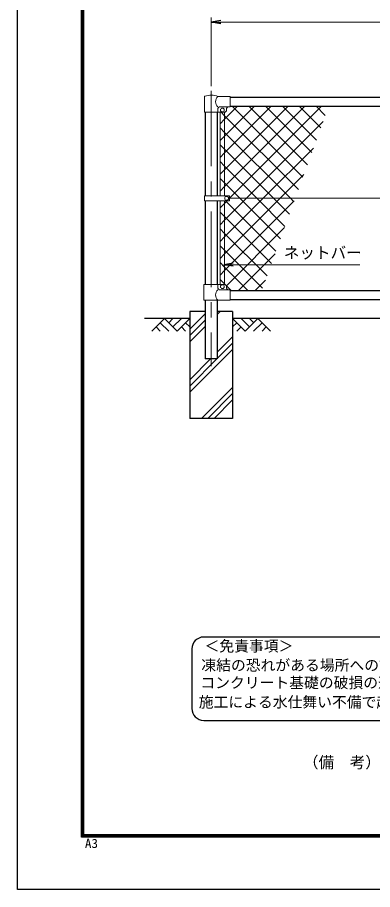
# Model space of a CAD drawing. Units: millimetres, scale not verified. Extents: x -4200 to 4200, y -2970 to 2970.
# Drawn here: x -4200 to -2706, y -2970 to 695 of the extents above; entities that cross this region are included whole.
import ezdxf
from ezdxf.enums import TextEntityAlignment as Align

# ---------------------------------------------------------------- set-up
doc = ezdxf.new("R2010")
doc.units = ezdxf.units.MM
doc.header["$LTSCALE"] = 10
doc.linetypes.add('USER1', pattern=[50.8, 31.75, -6.35, 6.35, -6.35])
for name, color, linetype, lineweight in [('0-0_D-TTL-TXT', 7, 'Continuous', 25), ('0-1_D-BMK', 2, 'USER1', 13), ('0-2_D-STR1', 1, 'Continuous', 25), ('0-3_D-STR-DIM', 7, 'Continuous', 13), ('0-8_D-BGD', 7, 'Continuous', 25), ('0-9_D-STR4', 7, 'Continuous', 25), ('0-A_D-DCR-HCH', 7, 'Continuous', 13), ('0-B_D-STR3', 3, 'Continuous', 13), ('0-C_D-STR2', 7, 'Continuous', 13), ('0-D_D-STR-TXT', 7, 'Continuous', 13), ('0-E_D-TTL', 7, 'Continuous', 25)]:
    doc.layers.add(name, color=color, linetype=linetype, lineweight=lineweight)
doc.layers.add('0-4_0', color=7, linetype='Continuous')
doc.styles.add('ＭＳ ゴシック', font='')
doc.styles.get('ＭＳ ゴシック').set_extended_font_data('MS Gothic')

# ---------------------------------------------------------------- blocks, each defined once
blk = doc.blocks.new('_Open')
at = {"layer": '0-4_0'}
blk.add_line((-10, 1.667), (0, 0), dxfattribs=at)
blk.add_lwpolyline([(-10, -1.667), (0, 0), (-10, 0)], dxfattribs=at)

msp = doc.modelspace()

# ---------------------------------------------------------------- linework, layer by layer
at = {"layer": '0-0_D-TTL-TXT', "color": 2}
for p, q in [((-970.66, -1908.68), (-3416.21, -1908.68)), ((-3466.21, -1958.68), (-3466.21, -2208.68)), ((-3416.21, -2258.68), (-970.66, -2258.68))]:
    msp.add_line(p, q, dxfattribs=at)
for centre, start, end in [((-3416.21, -1958.68), 90, 180), ((-3416.21, -2208.68), 180, 270)]:
    msp.add_arc(centre, 50, start, end, dxfattribs=at)
at = {"layer": '0-1_D-BMK'}
msp.add_line((-3384.65, 387.29), (-3384.65, -769.77), dxfattribs=at)
at = {"layer": '0-2_D-STR1'}
for p, q in [((-3304.65, 360.23), (-1464.65, 360.23)), ((-3410.05, 297.23), (-3410.05, -54.27)), ((-3359.25, 297.23), (-3359.25, -54.27)), ((-3304.65, 322.23), (-1464.65, 322.23)), ((-3410.05, -75.27), (-3410.05, -426.77)), ((-3359.25, -75.27), (-3359.25, -426.77)), ((-3304.65, -451.77), (-1464.65, -451.77)), ((-3410.05, -492.77), (-3410.05, -739.77)), ((-3359.25, -492.77), (-3359.25, -739.77)), ((-3304.65, -489.77), (-1464.65, -489.77)), ((-3359.25, -739.77), (-3410.05, -739.77))]:
    msp.add_line(p, q, dxfattribs=at)
at = {"layer": '0-3_D-STR-DIM'}
for p, q in [((-3384.65, 407.29), (-3384.65, 695.23)), ((-3344.65, 675.23), (-1424.65, 675.23))]:
    msp.add_line(p, q, dxfattribs=at)
at = {"layer": '0-8_D-BGD'}
for p, q in [((-3474.65, -569.77), (-3664.65, -569.77)), ((-1474.65, -569.77), (-3294.65, -569.77))]:
    msp.add_line(p, q, dxfattribs=at)
at = {"layer": '0-9_D-STR4'}
for p, q in [((-3474.65, -539.77), (-3474.65, -989.77)), ((-3410.05, -539.77), (-3474.65, -539.77)), ((-3294.65, -539.77), (-3359.25, -539.77)), ((-3294.65, -539.77), (-3294.65, -989.77)), ((-3294.65, -989.77), (-3474.65, -989.77))]:
    msp.add_line(p, q, dxfattribs=at)
at = {"layer": '0-A_D-DCR-HCH'}
for p, q in [((-3359.25, -552.51), (-3346.52, -539.77)), ((-3581.08, -569.77), (-3634.29, -622.99)), ((-3581.08, -569.77), (-3527.87, -622.99)), ((-3563.34, -587.51), (-3545.6, -569.77)), ((-3545.6, -605.25), (-3510.13, -569.77)), ((-3527.87, -622.99), (-3474.65, -569.77)), ((-3474.65, -614.88), (-3410.05, -550.28)), ((-3474.65, -641.39), (-3410.05, -576.79)), ((-3241.44, -622.99), (-3294.65, -569.77)), ((-3223.7, -605.25), (-3259.18, -569.77)), ((-3188.23, -569.77), (-3241.44, -622.99)), ((-3205.87, -587.6), (-3223.7, -569.77)), ((-3188.23, -569.77), (-3135.02, -622.99)), ((-3616.55, -605.25), (-3598.73, -622.99)), ((-3598.82, -587.51), (-3563.18, -622.99)), ((-3510.13, -605.25), (-3492.31, -622.99)), ((-3492.39, -587.51), (-3474.65, -605.17)), ((-3474.65, -667.91), (-3410.05, -603.31)), ((-3276.92, -587.51), (-3294.65, -605.17)), ((-3259.18, -605.25), (-3277, -622.99)), ((-3170.49, -587.51), (-3206.13, -622.99)), ((-3152.76, -605.25), (-3170.57, -622.99)), ((-3359.25, -711.61), (-3294.65, -647.01)), ((-3359.25, -738.12), (-3294.65, -673.52)), ((-3474.65, -880.04), (-3294.65, -700.04)), ((-3474.65, -853.52), (-3360.9, -739.77)), ((-3474.65, -827.01), (-3387.42, -739.77)), ((-3425.29, -989.77), (-3294.65, -859.14)), ((-3398.77, -989.77), (-3294.65, -885.66)), ((-3372.25, -989.77), (-3294.65, -912.17))]:
    msp.add_line(p, q, dxfattribs=at)
at = {"layer": '0-B_D-STR3'}
for p, q in [((-3413.2, 297.23), (-3413.2, 360.92)), ((-3304.65, 363.23), (-3356.1, 363.23)), ((-3304.65, 363.23), (-3304.65, 319.23)), ((-3413.2, 297.23), (-3356.1, 297.23)), ((-3356.1, 297.23), (-3356.1, 312.23)), ((-3356.1, 297.23), (-3329.65, 297.23)), ((-3304.65, 319.23), (-3349.1, 319.23)), ((-3347.15, 297.23), (-3347.15, -54.27)), ((-3328.15, 297.23), (-3328.15, -54.27)), ((-3319.65, 312.23), (-3319.65, 307.23)), ((-3412.15, -75.27), (-3412.15, -54.27)), ((-3307.66, -54.27), (-3412.15, -54.27)), ((-3307.66, -75.27), (-3307.66, -54.27)), ((-3307.66, -64.77), (-1467.15, -64.77)), ((-3307.66, -75.27), (-3412.15, -75.27)), ((-3347.15, -75.27), (-3347.15, -426.77)), ((-3328.15, -75.27), (-3328.15, -426.89)), ((-3415.6, -426.77), (-3329.65, -426.77)), ((-3415.6, -492.77), (-3415.6, -426.77)), ((-3356.1, -426.77), (-3356.1, -441.77)), ((-3319.65, -436.77), (-3319.65, -441.77)), ((-3304.65, -448.77), (-3349.1, -448.77)), ((-3304.65, -448.77), (-3304.65, -492.77)), ((-3304.65, -492.77), (-3415.6, -492.77))]:
    msp.add_line(p, q, dxfattribs=at)
for centre in [(-3337.65, 306.23), (-3319.66, -64.77), (-3337.65, -435.77)]:
    msp.add_circle(centre, 8, dxfattribs=at)
for centre, radius, start, end in [((-3384.65, 288.49), 80, 69.0916, 109.22051), ((-3409.9, 360.92), 3.3, 109.22051, 180), ((-3337.91, 341.23), 28.55, 129.59418, 230.40582), ((-3349.1, 312.23), 7, 90, 180), ((-3329.65, 307.23), 10, 270, 0), ((-3312.65, 312.23), 7, 90, 180), ((-3329.65, -436.77), 10, 0, 90), ((-3337.91, -470.77), 28.55, 129.59418, 230.40582), ((-3349.1, -441.77), 7, 180, 270), ((-3312.65, -441.77), 7, 180, 270)]:
    msp.add_arc(centre, radius, start, end, dxfattribs=at)
at = {"layer": '0-C_D-STR2'}
for p, q in [((-3328.15, 267.72), (-3273.64, 322.23)), ((-3328.15, 197.01), (-3202.93, 322.23)), ((-3328.15, 126.29), (-3132.22, 322.23)), ((-3328.15, 55.58), (-3061.51, 322.23)), ((-3328.15, -15.13), (-2990.8, 322.23)), ((-2998.89, 24.03), (-3297.09, 322.23)), ((-2980.03, 75.87), (-3226.38, 322.23)), ((-2961.16, 127.71), (-3155.67, 322.23)), ((-2942.29, 179.56), (-3084.96, 322.23)), ((-2923.42, 231.4), (-3014.25, 322.23)), ((-2904.55, 283.24), (-2943.54, 322.23)), ((-3347.15, 248.72), (-3328.15, 267.72)), ((-3236.38, -64.77), (-2913.81, 257.79)), ((-3328.15, 211.87), (-3347.15, 230.87)), ((-3347.15, 178.01), (-3328.15, 197.01)), ((-3051.51, -64.77), (-3328.15, 211.87)), ((-3328.15, 141.16), (-3347.15, 160.16)), ((-3165.67, -64.77), (-2954.28, 146.62)), ((-3347.15, 107.29), (-3328.15, 126.29)), ((-3122.22, -64.77), (-3328.15, 141.16)), ((-3328.15, 70.45), (-3347.15, 89.45)), ((-3347.15, 36.58), (-3328.15, 55.58)), ((-3192.93, -64.77), (-3328.15, 70.45)), ((-3328.15, -0.26), (-3347.15, 18.74)), ((-3094.96, -64.77), (-2994.74, 35.44)), ((-3347.15, -34.13), (-3328.15, -15.13)), ((-3263.64, -64.77), (-3328.15, -0.26)), ((-3344.85, -54.27), (-3347.15, -51.97)), ((-3328.15, -156.55), (-3236.38, -64.77)), ((-3328.15, -227.26), (-3165.67, -64.77)), ((-3328.15, -297.97), (-3094.96, -64.77)), ((-3093.24, -235.18), (-3263.64, -64.77)), ((-3074.37, -183.34), (-3192.93, -64.77)), ((-3055.5, -131.49), (-3122.22, -64.77)), ((-3036.63, -79.65), (-3051.51, -64.77)), ((-3112.11, -287.02), (-3323.85, -75.27)), ((-3328.15, -141.68), (-3347.15, -122.68)), ((-3130.98, -338.86), (-3328.15, -141.68)), ((-3347.15, -175.55), (-3328.15, -156.55)), ((-3328.15, -212.4), (-3347.15, -193.4)), ((-3149.85, -390.7), (-3328.15, -212.4)), ((-3320.85, -432.09), (-3075.67, -186.91)), ((-3347.15, -246.26), (-3328.15, -227.26)), ((-3328.15, -283.11), (-3347.15, -264.11)), ((-3168.71, -442.55), (-3328.15, -283.11)), ((-3347.15, -316.97), (-3328.15, -297.97)), ((-3269.83, -451.77), (-3116.13, -298.08)), ((-3300.91, -451.77), (-3321.17, -431.51)), ((-3199.12, -451.77), (-3156.6, -409.26))]:
    msp.add_line(p, q, dxfattribs=at)
for points in [[(-3017.76, -27.81), (-3328.15, 282.58), (-3343.22, 297.64)], [(-3307.66, -65.34), (-3307.09, -64.77), (-2920.09, 322.23)], [(-3347.15, -104.84), (-3328.15, -85.84), (-3317.59, -75.27)], [(-3347.15, -387.68), (-3328.15, -368.68), (-3035.21, -75.73)], [(-3230.2, -451.77), (-3328.15, -353.82), (-3347.15, -334.82)], [(-3324.34, -428.35), (-3328.15, -424.53), (-3347.15, -405.53)]]:
    msp.add_lwpolyline(points, dxfattribs=at)
at = {"layer": '0-D_D-STR-TXT'}
msp.add_line((-2758.78, -343.87), (-3329.9, -343.87), dxfattribs=at)
at = {"layer": '0-E_D-TTL', "color": 2}
msp.add_lwpolyline([(-4199.68, 2970.23), (4200.32, 2970.23), (4200.32, -2969.77), (-4199.68, -2969.77)], close=True, dxfattribs=at)
at = {"layer": '0-E_D-TTL'}
for points in [[(-3929.68, 2750.23), (3930.32, 2750.23), (3930.32, -2749.77), (-3929.68, -2749.77)], [(-3927.18, 2747.73), (3927.82, 2747.73), (3927.82, -2747.27), (-3927.18, -2747.27)], [(-3924.68, 2745.23), (3925.32, 2745.23), (3925.32, -2744.77), (-3924.68, -2744.77)], [(-3922.18, 2742.73), (3922.82, 2742.73), (3922.82, -2742.27), (-3922.18, -2742.27)], [(-3919.68, 2740.23), (3920.32, 2740.23), (3920.32, -2739.77), (-3919.68, -2739.77)]]:
    msp.add_lwpolyline(points, close=True, dxfattribs=at)

# ---------------------------------------------------------------- block references
at = {"layer": '0-3_D-STR-DIM', "xscale": 4, "yscale": 4, "rotation": 180}
msp.add_blockref('_Open', (-3384.65, 675.23), dxfattribs=at)
at = {"layer": '0-D_D-STR-TXT', "xscale": 4, "yscale": 4, "rotation": 180}
msp.add_blockref('_Open', (-3331.9, -343.87), dxfattribs=at)

# ---------------------------------------------------------------- texts
at = {"layer": '0-0_D-TTL-TXT', "style": 'ＭＳ ゴシック'}
for s, height, p in [('＜免責事項＞ \u3000\u3000', 45.67, (-3412.51, -1982.86)), ('凍結の恐れがある場所への設置は、内部に溜まった雨水等の凍結融解により支柱の破損や', 45.67, (-3426.03, -2063.35)), ('コンクリート基礎の破損の恐れがありますので施工時、水仕舞いを行ってください。', 45.67, (-3430.14, -2136.78)), ('施工による水仕舞い不備で起こる支柱・基礎の破損について当社は責任を負いかねます。 ', 45.67, (-3437.13, -2218.27)), ('（備\u3000考）本図に使用する菱形金網は下記規格を選択出来ます。', 48.09, (-2998.8, -2473.38))]:
    msp.add_text(s, height=height, dxfattribs=at).set_placement(p, align=Align.BOTTOM_LEFT)
at = {"layer": '0-D_D-STR-TXT', "style": 'ＭＳ ゴシック'}
msp.add_text('ネットバー', height=48.09, dxfattribs=at).set_placement((-3079.34, -331.92), align=Align.BOTTOM_LEFT)
at = {"layer": '0-E_D-TTL', "style": 'ＭＳ ゴシック', "width": 1.05}
msp.add_text('A3', height=38.48, dxfattribs=at).set_placement((-3915.77, -2806.58), align=Align.BOTTOM_LEFT)

doc.saveas('drawing.dxf')
